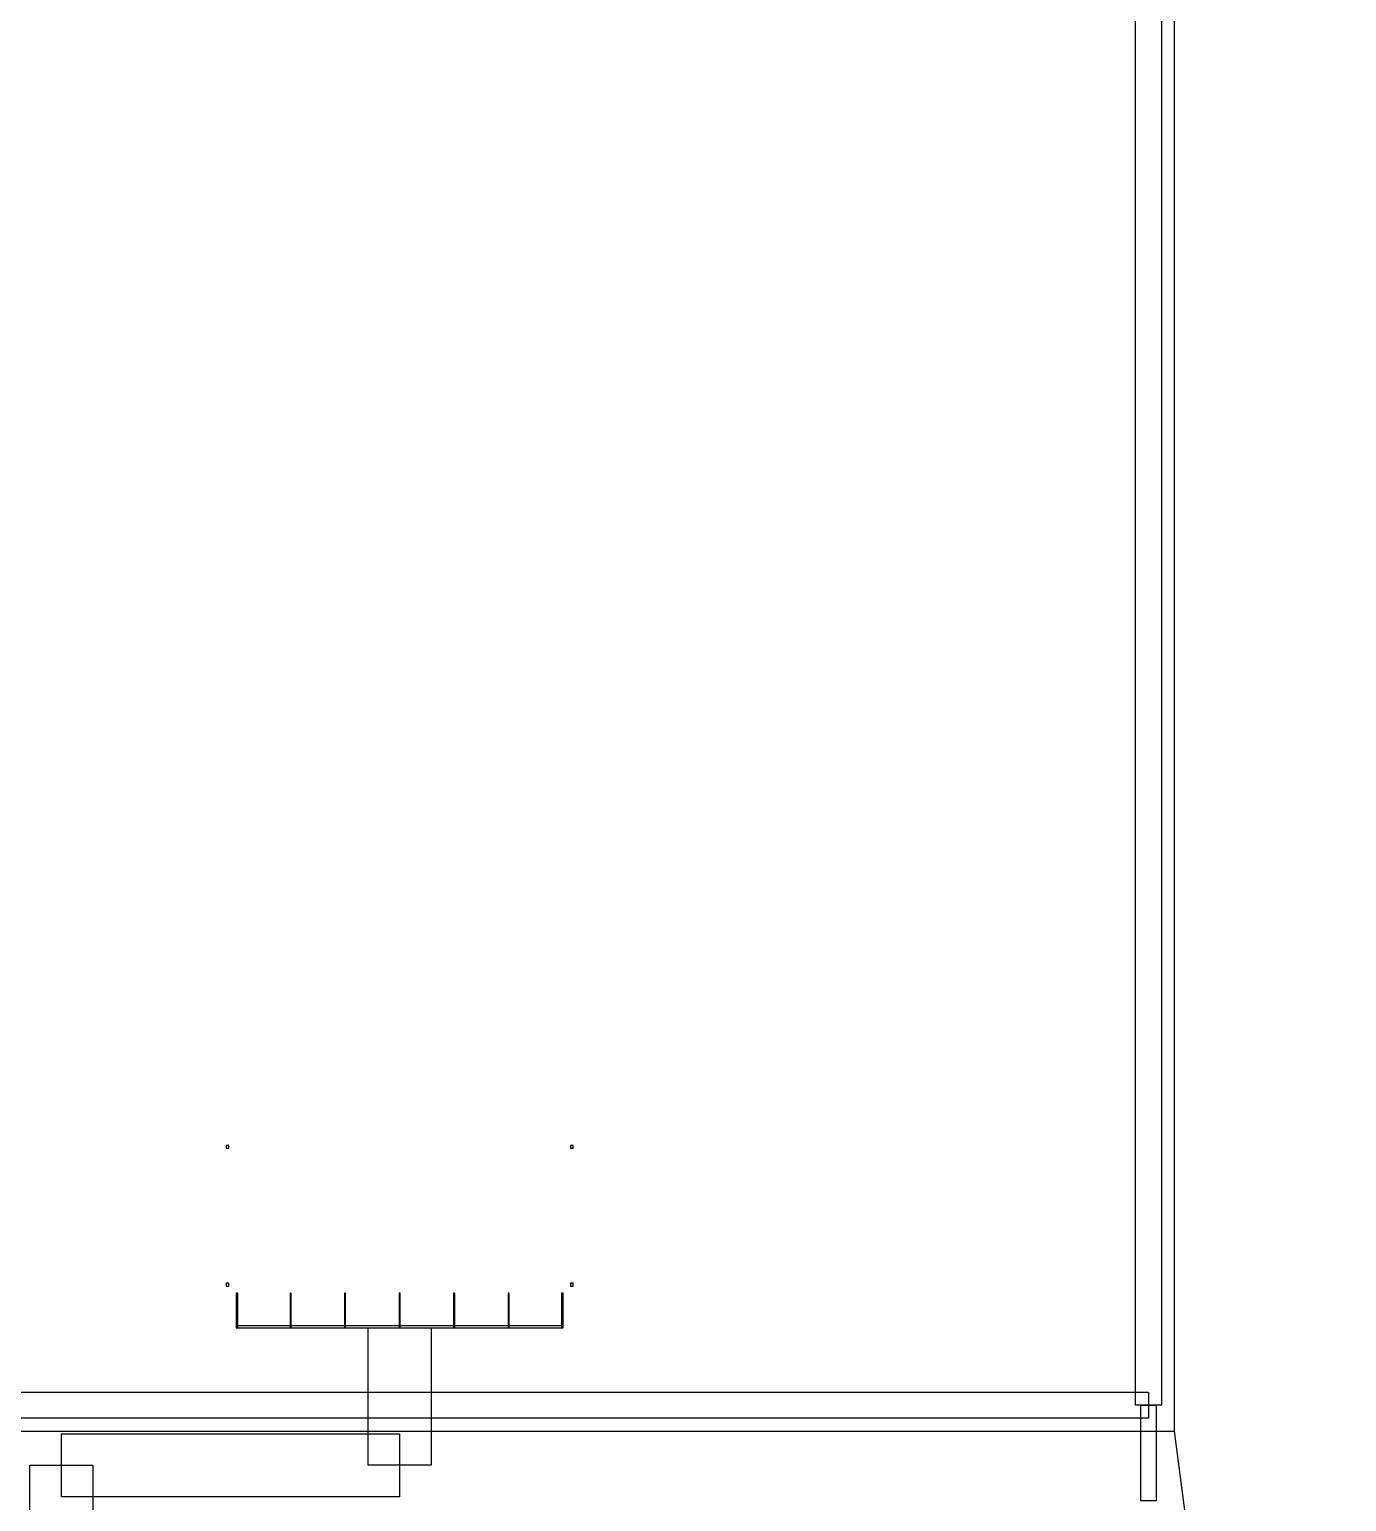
# Model space of a CAD drawing. Header units: metres. Extents: x 0 to 360, y -12 to 510.
# Drawn here: x 207 to 360, y 144.7 to 315.7 of the extents above; entities that cross this region are included whole.
import ezdxf

# ---------------------------------------------------------------- set-up
doc = ezdxf.new("R2010")
doc.units = ezdxf.units.M
for name, color, linetype in [('ASSUMED_BOUNDARY', 7, 'CONTINUOUS'), ('IFCCOLUMN', 7, 'CONTINUOUS'), ('IFCWALL', 7, 'CONTINUOUS'), ('OUTDOOR_30_ACRES', 7, 'CONTINUOUS'), ('SITE_ROADS', 7, 'CONTINUOUS'), ('SITE_WALKS', 7, 'CONTINUOUS')]:
    doc.layers.add(name, color=color, linetype=linetype)

msp = doc.modelspace()

# ---------------------------------------------------------------- linework, layer by layer
at = {"layer": 'ASSUMED_BOUNDARY'}
msp.add_lwpolyline([(0, 0), (360, 0), (340, 152.924433), (340, 510), (0, 510)], close=True, dxfattribs=at)
at = {"layer": 'IFCCOLUMN'}
for points in [[(229.84, 185.764438), (230.16, 185.764438), (230.16, 186.084439), (229.84, 186.084439)], [(269.84, 185.764438), (270.16, 185.764438), (270.16, 186.084439), (269.84, 186.084439)], [(229.84, 169.764438), (230.16, 169.764438), (230.16, 170.084439), (229.84, 170.084439)], [(269.84, 169.764438), (270.16, 169.764438), (270.16, 170.084439), (269.84, 170.084439)]]:
    msp.add_lwpolyline(points, close=True, dxfattribs=at)
at = {"layer": 'IFCWALL'}
for points in [[(231, 164.924433), (231.2, 164.924433), (231.2, 168.924433), (231, 168.924433)], [(237.268333, 164.924433), (237.398333, 164.924433), (237.398333, 168.924433), (237.268333, 168.924433)], [(243.601667, 164.924433), (243.731667, 164.924433), (243.731667, 168.924433), (243.601667, 168.924433)], [(249.935, 164.924433), (250.065, 164.924433), (250.065, 168.924433), (249.935, 168.924433)], [(256.268333, 164.924433), (256.398333, 164.924433), (256.398333, 168.924433), (256.268333, 168.924433)], [(262.601667, 164.924433), (262.731667, 164.924433), (262.731667, 168.924433), (262.601667, 168.924433)], [(268.8, 164.924433), (269, 164.924433), (269, 168.924433), (268.8, 168.924433)], [(231, 164.924433), (269, 164.924433), (269, 165.124433), (231, 165.124433)]]:
    msp.add_lwpolyline(points, close=True, dxfattribs=at)
at = {"layer": 'OUTDOOR_30_ACRES'}
msp.add_lwpolyline([(0, 152.924433), (340, 152.924433), (340, 510), (0, 510)], close=True, dxfattribs=at)
at = {"layer": 'SITE_ROADS'}
for points in [[(246.3424, 148.95), (246.3424, 164.924433), (253.6576, 164.924433), (253.6576, 148.95)], [(210.72, 152.6076), (250, 152.6076), (250, 145.2924), (210.72, 145.2924)], [(207.0624, 14), (207.0624, 148.95), (214.3776, 148.95), (214.3776, 14)]]:
    msp.add_lwpolyline(points, close=True, dxfattribs=at)
at = {"layer": 'SITE_WALKS'}
for points in [[(338.5, 507), (338.5, 155.924433), (335.5, 155.924433), (335.5, 507)], [(3, 157.424433), (337, 157.424433), (337, 154.424433), (3, 154.424433)], [(336.1, 144.8), (336.1, 155.924433), (337.9, 155.924433), (337.9, 144.8)]]:
    msp.add_lwpolyline(points, close=True, dxfattribs=at)

doc.saveas('drawing.dxf')
